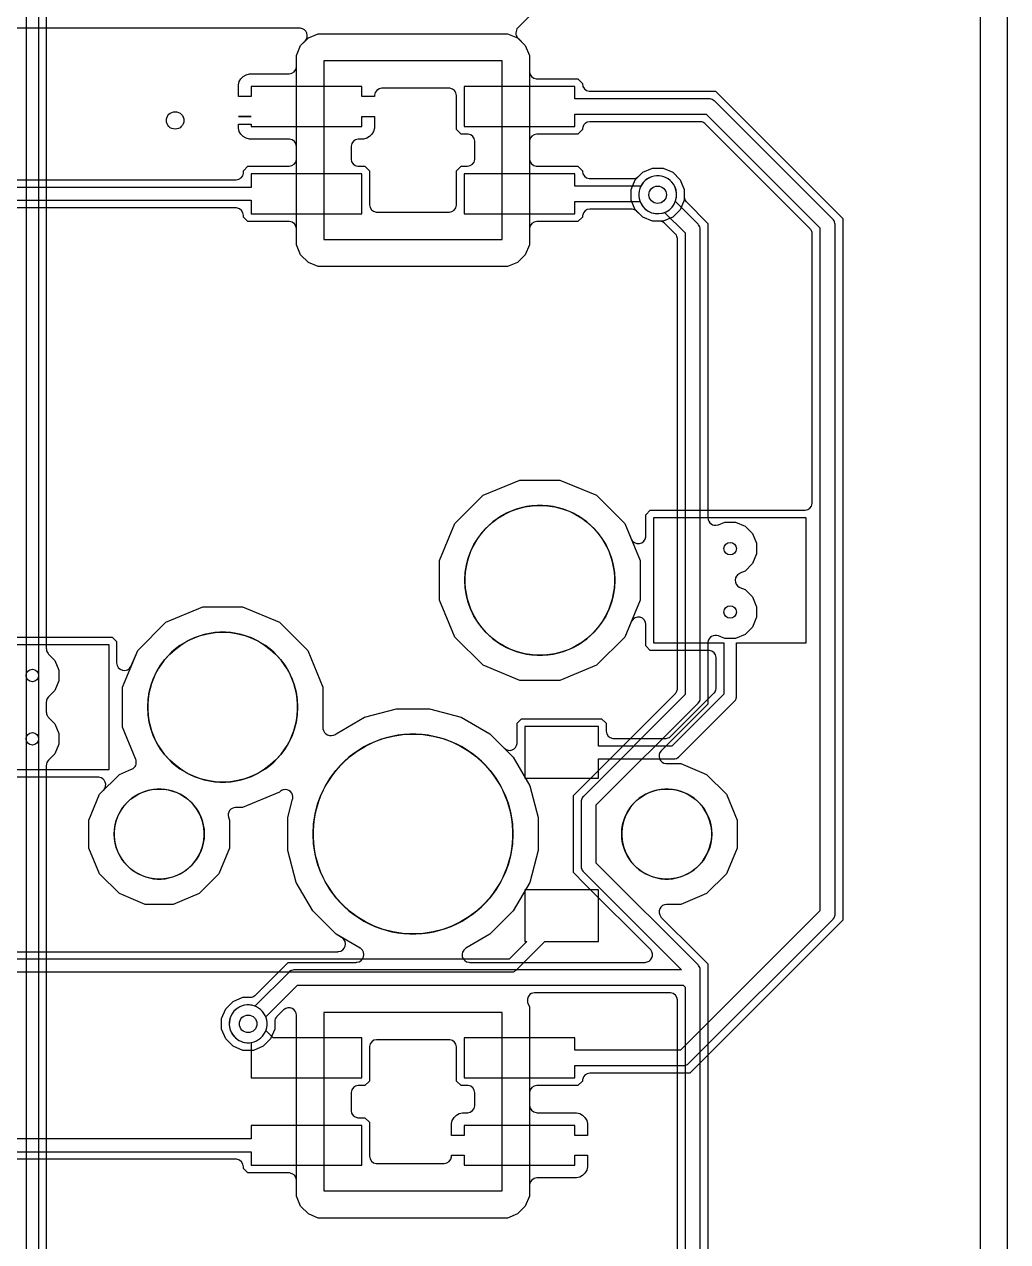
# Model space of a CAD drawing. Header units: millimetres. Extents: x 7.1 to 88.1, y 7.1 to 104.8.
# Drawn here: x 68.42 to 88.11, y 29.94 to 54.31 of the extents above; entities that cross this region are included whole.
import ezdxf

# ---------------------------------------------------------------- set-up
doc = ezdxf.new("R2010")
doc.units = ezdxf.units.MM

msp = doc.modelspace()

# ---------------------------------------------------------------- linework, layer by layer
at = {"layer": '16_copper'}
for points in [[(87.56, 10.384), (87.56, 88.438)], [(65.883, 50.79), (72.959, 50.79), (72.959, 50.517), (75.175, 50.517), (75.175, 51.317), (72.959, 51.317), (72.959, 51.044), (65.935, 51.044)], [(65.833, 31.74), (72.959, 31.74), (72.959, 31.467), (75.175, 31.467), (75.175, 32.267), (72.959, 32.267), (72.959, 31.994), (65.885, 31.994)]]:
    msp.add_lwpolyline(points, dxfattribs=at)
for points in [[(78.856, 54.799), (78.304, 54.248), (78.302, 54.245), (78.299, 54.242, 0.370187), (78.294, 54.044), (78.304, 54.032), (78.449, 53.887), (78.532, 53.687), (78.532, 53.372), (78.532, 53.368), (78.532, 53.364, 0.370187), (78.669, 53.22), (78.684, 53.22), (79.504, 53.22), (79.593, 53.13), (79.593, 53.124, 0.384459), (79.73, 52.973), (79.746, 52.972), (82.259, 52.972), (84.805, 50.426), (84.805, 36.374), (81.743, 33.312), (79.746, 33.312), (79.742, 33.312), (79.738, 33.312, 0.334692), (79.598, 33.194), (79.595, 33.183), (79.595, 33.179), (79.594, 33.176), (79.593, 33.16), (79.593, 33.154), (79.504, 33.065), (78.684, 33.065), (78.681, 33.064), (78.677, 33.065, 0.370187), (78.533, 32.928), (78.532, 32.912), (78.532, 32.674), (78.532, 32.67), (78.532, 32.666, 0.370187), (78.669, 32.522), (78.684, 32.521), (79.474, 32.521), (79.539, 32.504), (79.597, 32.47), (79.644, 32.423), (79.678, 32.365), (79.695, 32.301), (79.695, 32.067), (79.441, 32.067), (79.441, 32.267), (77.225, 32.267), (77.225, 32.067), (76.971, 32.067), (76.971, 32.301), (76.988, 32.365), (77.022, 32.423), (77.069, 32.47), (77.127, 32.504), (77.192, 32.521), (77.287, 32.521), (77.291, 32.522), (77.295, 32.521, 0.370187), (77.439, 32.658), (77.44, 32.674), (77.44, 32.912), (77.439, 32.916), (77.44, 32.92, 0.370187), (77.303, 33.064), (77.287, 33.065), (77.162, 33.065), (77.073, 33.154), (77.073, 33.83), (77.072, 33.833), (77.072, 33.837, 0.370187), (76.936, 33.981), (76.92, 33.982), (75.48, 33.982), (75.476, 33.982), (75.472, 33.982, 0.370187), (75.328, 33.845), (75.327, 33.83), (75.327, 33.154), (75.238, 33.065), (75.113, 33.065), (75.109, 33.064), (75.105, 33.065, 0.370187), (74.961, 32.928), (74.96, 32.912), (74.96, 32.572), (74.961, 32.568), (74.96, 32.564, 0.370187), (75.097, 32.42), (75.113, 32.42), (75.238, 32.42), (75.327, 32.33), (75.327, 31.655), (75.328, 31.651), (75.328, 31.647, 0.370187), (75.464, 31.503), (75.48, 31.502), (76.819, 31.502), (76.822, 31.503), (76.826, 31.503, 0.370187), (76.97, 31.639), (76.971, 31.655), (76.971, 31.667), (77.225, 31.667), (77.225, 31.467), (79.441, 31.467), (79.441, 31.667), (79.695, 31.667), (79.695, 31.434), (79.678, 31.369), (79.644, 31.311), (79.597, 31.264), (79.539, 31.23), (79.474, 31.213), (78.684, 31.213), (78.681, 31.213), (78.677, 31.213, 0.370187), (78.533, 31.076), (78.532, 31.061), (78.532, 30.848), (78.449, 30.647), (78.295, 30.493), (78.095, 30.41), (74.305, 30.41), (74.105, 30.493), (73.951, 30.647), (73.868, 30.848), (73.868, 31.162), (73.868, 31.165), (73.868, 31.167), (73.868, 31.168), (73.868, 31.17, 0.370187), (73.731, 31.314), (73.716, 31.315), (72.896, 31.315), (72.807, 31.404), (72.807, 31.435, 0.384459), (72.67, 31.587), (72.654, 31.588), (65.717, 31.588)], [(66.062, 51.197), (72.654, 51.197), (72.658, 51.197), (72.662, 51.197, 0.370187), (72.806, 51.333), (72.807, 51.349), (72.807, 51.38), (72.896, 51.47), (73.716, 51.47), (73.719, 51.47), (73.723, 51.47, 0.370187), (73.867, 51.606), (73.868, 51.622), (73.868, 51.861), (73.868, 51.865), (73.868, 51.868, 0.370187), (73.731, 52.012), (73.716, 52.013), (72.926, 52.013), (72.861, 52.03), (72.803, 52.064), (72.756, 52.111), (72.722, 52.169), (72.705, 52.234), (72.705, 52.311), (72.959, 52.311), (72.959, 52.267), (75.175, 52.267), (75.175, 52.467), (75.429, 52.467), (75.429, 52.234), (75.412, 52.169), (75.378, 52.111), (75.331, 52.064), (75.273, 52.03), (75.208, 52.013), (75.113, 52.013), (75.109, 52.013), (75.105, 52.013, 0.370187), (74.961, 51.876), (74.96, 51.861), (74.96, 51.622), (74.961, 51.618), (74.96, 51.614, 0.370187), (75.097, 51.47), (75.113, 51.47), (75.238, 51.47), (75.327, 51.38), (75.327, 50.705), (75.328, 50.701), (75.328, 50.697, 0.370187), (75.464, 50.553), (75.48, 50.552), (76.92, 50.552), (76.924, 50.553), (76.928, 50.553, 0.370187), (77.072, 50.689), (77.073, 50.705), (77.073, 51.38), (77.162, 51.47), (77.287, 51.47), (77.291, 51.47), (77.295, 51.47, 0.370187), (77.439, 51.606), (77.44, 51.622), (77.44, 51.962), (77.439, 51.966), (77.44, 51.97, 0.370187), (77.303, 52.114), (77.287, 52.115), (77.162, 52.115), (77.073, 52.204), (77.073, 52.88), (77.072, 52.883), (77.072, 52.887, 0.370187), (76.936, 53.031), (76.92, 53.032), (75.581, 53.032), (75.578, 53.032), (75.574, 53.032, 0.370187), (75.43, 52.895), (75.429, 52.88), (75.429, 52.867), (75.175, 52.867), (75.175, 53.067), (72.959, 53.067), (72.959, 52.867), (72.705, 52.867), (72.705, 53.101), (72.722, 53.165), (72.756, 53.223), (72.803, 53.27), (72.861, 53.304), (72.926, 53.321), (73.716, 53.321), (73.719, 53.322), (73.723, 53.321, 0.370187), (73.867, 53.458), (73.868, 53.474), (73.868, 53.687), (73.951, 53.887), (74.039, 53.975), (74.04, 53.977), (74.042, 53.978, 0.622974), (73.947, 54.235), (73.931, 54.236), (59.419, 54.236)], [(66.994, 42.042), (70.178, 42.042), (70.267, 41.953), (70.267, 41.529), (70.267, 41.528), (70.267, 41.527, 0.773611), (70.554, 41.456), (70.561, 41.471), (70.688, 41.777), (71.253, 42.342), (71.991, 42.648), (72.789, 42.648), (73.527, 42.342), (74.092, 41.777), (74.398, 41.039), (74.398, 40.213), (74.398, 40.211), (74.398, 40.209, 0.54334), (74.647, 40.095), (74.658, 40.105), (74.66, 40.107), (75.232, 40.437), (75.87, 40.608), (76.53, 40.608), (77.168, 40.437), (77.74, 40.107), (78.027, 39.82), (78.028, 39.819), (78.03, 39.817, 0.622974), (78.286, 39.912), (78.287, 39.928), (78.287, 40.317), (78.376, 40.406), (79.977, 40.406), (80.066, 40.317), (80.066, 40.167), (80.066, 40.163), (80.066, 40.159, 0.370187), (80.203, 40.015), (80.218, 40.014), (81.256, 40.014), (81.262, 40.015), (81.268, 40.015, 0.153128), (81.352, 40.049), (81.364, 40.059), (82.226, 40.921), (82.23, 40.926), (82.234, 40.929, 0.153125), (82.27, 41.013), (82.271, 41.029), (82.271, 41.625), (82.27, 41.629), (82.27, 41.633, 0.370187), (82.134, 41.777), (82.118, 41.778), (80.952, 41.778), (80.863, 41.867), (80.863, 42.291), (80.863, 42.292), (80.863, 42.293, 0.773611), (80.576, 42.364), (80.569, 42.349), (80.442, 42.043), (79.877, 41.478), (79.139, 41.172), (78.341, 41.172), (77.603, 41.478), (77.038, 42.043), (76.732, 42.781), (76.732, 43.579), (77.038, 44.317), (77.603, 44.882), (78.341, 45.188), (79.139, 45.188), (79.877, 44.882), (80.442, 44.317), (80.569, 44.011), (80.57, 44.01), (80.57, 44.009, 0.773607), (80.862, 44.053), (80.863, 44.069), (80.863, 44.493), (80.952, 44.582), (84.043, 44.582), (84.047, 44.583), (84.05, 44.583, 0.370187), (84.194, 44.719), (84.195, 44.735), (84.195, 50.111), (84.195, 50.116), (84.195, 50.122, 0.153128), (84.161, 50.207), (84.151, 50.218), (82.051, 52.318), (82.047, 52.321), (82.043, 52.326, 0.153125), (81.959, 52.362), (81.943, 52.362), (79.746, 52.362), (79.742, 52.362), (79.738, 52.362, 0.334692), (79.598, 52.244), (79.595, 52.233), (79.595, 52.229), (79.594, 52.226), (79.593, 52.21), (79.593, 52.204), (79.504, 52.115), (78.684, 52.115), (78.681, 52.114), (78.677, 52.115, 0.370187), (78.533, 51.978), (78.532, 51.962), (78.532, 51.622), (78.532, 51.618), (78.532, 51.614, 0.370187), (78.669, 51.47), (78.684, 51.47), (79.504, 51.47), (79.593, 51.38), (79.593, 51.374, 0.384459), (79.73, 51.223), (79.746, 51.222), (80.608, 51.222), (80.614, 51.223), (80.62, 51.222, 0.153128), (80.705, 51.256), (80.716, 51.267), (80.799, 51.35), (80.994, 51.431), (81.206, 51.431), (81.401, 51.35), (81.55, 51.201), (81.631, 51.006), (81.631, 50.794), (81.55, 50.599), (81.401, 50.45), (81.206, 50.369), (80.994, 50.369), (80.799, 50.45), (80.682, 50.568), (80.677, 50.571), (80.673, 50.576, 0.153125), (80.59, 50.612), (80.574, 50.612), (79.746, 50.612), (79.742, 50.612), (79.738, 50.612, 0.334692), (79.598, 50.494), (79.595, 50.483), (79.595, 50.479), (79.594, 50.476), (79.593, 50.46), (79.593, 50.454), (79.504, 50.365), (78.684, 50.365), (78.681, 50.364), (78.677, 50.365, 0.370187), (78.533, 50.228), (78.532, 50.212), (78.532, 49.898), (78.449, 49.697), (78.295, 49.543), (78.095, 49.46), (74.305, 49.46), (74.105, 49.543), (73.951, 49.697), (73.868, 49.898), (73.868, 50.212), (73.868, 50.215), (73.868, 50.217), (73.868, 50.218), (73.868, 50.22, 0.370187), (73.731, 50.364), (73.716, 50.365), (72.896, 50.365), (72.807, 50.454), (72.807, 50.485, 0.384459), (72.67, 50.637), (72.654, 50.638), (65.767, 50.638)], [(61.901, 35.744), (74.695, 35.744), (74.702, 35.745), (74.708, 35.745, 0.695635), (74.785, 36.02), (74.771, 36.029), (74.66, 36.093), (74.193, 36.56), (73.863, 37.132), (73.692, 37.77), (73.692, 38.43), (73.791, 38.799), (73.792, 38.805), (73.794, 38.811, 0.541065), (73.608, 38.986), (73.602, 38.985), (73.593, 38.982), (73.585, 38.979, 0.063321), (73.547, 38.957), (73.536, 38.946), (73.527, 38.938), (72.789, 38.632), (72.653, 38.632), (72.65, 38.632), (72.647, 38.632, 0.484486), (72.506, 38.439), (72.507, 38.436), (72.512, 38.421), (72.529, 38.38), (72.529, 37.82), (72.314, 37.302), (71.918, 36.906), (71.4, 36.691), (70.84, 36.691), (70.322, 36.906), (69.926, 37.302), (69.711, 37.82), (69.711, 38.38), (69.926, 38.898), (70.005, 38.977), (70.006, 38.978), (70.007, 38.979), (70.007, 38.98), (70.008, 38.98, 0.622974), (69.913, 39.237), (69.897, 39.238), (66.994, 39.238)], [(27.45, 35.338), (78.177, 35.338), (78.182, 35.339), (78.187, 35.338, 0.111436), (78.241, 35.355), (78.246, 35.36), (78.255, 35.365), (78.261, 35.371), (78.266, 35.375), (78.838, 35.947), (79.914, 35.947), (79.914, 36.983), (78.44, 36.983), (78.44, 35.947), (78.478, 35.947), (78.124, 35.592), (61.774, 35.592)]]:
    msp.add_lwpolyline(points, format="xyb", dxfattribs=at)
for points in [[(79.441, 53.067), (77.225, 53.067), (77.225, 52.267), (79.441, 52.267), (79.441, 52.515), (82.07, 52.515), (84.348, 50.237), (84.348, 36.563), (81.554, 33.77), (79.441, 33.77), (79.441, 34.017), (77.225, 34.017), (77.225, 33.217), (79.441, 33.217), (79.441, 33.465), (81.617, 33.465), (81.623, 33.465), (81.629, 33.465, 0.153128), (81.713, 33.499), (81.725, 33.509), (84.608, 36.392), (84.611, 36.397), (84.616, 36.401, 0.153125), (84.652, 36.484), (84.652, 36.5), (84.652, 50.3), (84.652, 50.306), (84.652, 50.311, 0.153128), (84.618, 50.396), (84.608, 50.408), (82.241, 52.775), (82.236, 52.779), (82.232, 52.783, 0.153125), (82.148, 52.819), (82.133, 52.82), (79.441, 52.82)], [(79.441, 50.765), (80.747, 50.765), (80.76, 50.732, 1), (81.44, 51.068), (81.415, 51.111, 0.57537), (80.761, 51.07), (79.441, 51.07), (79.441, 51.317), (77.225, 51.317), (77.225, 50.517), (79.441, 50.517)], [(79.914, 39.608), (81.435, 39.608), (81.44, 39.609), (81.446, 39.608, 0.111436), (81.499, 39.625), (81.505, 39.63), (81.513, 39.635), (81.52, 39.641), (81.525, 39.645), (82.64, 40.76), (82.643, 40.764), (82.647, 40.768, 0.11143), (82.673, 40.818), (82.674, 40.825), (82.676, 40.835), (82.676, 40.844), (82.677, 40.85), (82.677, 41.93), (84.073, 41.93), (84.073, 44.43), (81.015, 44.43), (81.015, 41.93), (82.423, 41.93), (82.423, 40.903), (81.382, 39.862), (79.914, 39.862), (79.914, 40.254), (78.44, 40.254), (78.44, 39.217), (79.914, 39.217)], [(75.175, 34.017), (73.398, 34.017), (73.253, 34.163), (73.259, 34.178, 1), (72.541, 34.422), (72.528, 34.374, 0.493144), (72.925, 33.922), (72.959, 33.926), (72.959, 33.217), (75.175, 33.217)]]:
    msp.add_lwpolyline(points, format="xyb", close=True, dxfattribs=at)
for points in [[(72.959, 52.464), (72.705, 52.464), (72.705, 52.467), (72.959, 52.467)], [(70.115, 41.89), (67.057, 41.89), (67.057, 39.39), (70.115, 39.39)]]:
    msp.add_lwpolyline(points, close=True, dxfattribs=at)
at = {"layer": '1_copper'}
msp.add_lwpolyline([(87.56, 10.384), (87.56, 88.438)], dxfattribs=at)
for points in [[(68.453, 84.18), (68.453, 20.955), (68.456, 20.927, 0.785533), (68.703, 20.923), (68.707, 20.955), (68.707, 84.127)], [(68.859, 58.52), (68.859, 41.81), (68.86, 41.805), (68.86, 41.799, 0.153128), (68.894, 41.714), (68.904, 41.702), (69.03, 41.576), (69.111, 41.381), (69.111, 41.169), (69.03, 40.974), (68.904, 40.848), (68.9, 40.843), (68.896, 40.839, 0.153125), (68.86, 40.755), (68.859, 40.74), (68.859, 40.54), (68.86, 40.535), (68.86, 40.529, 0.153128), (68.894, 40.444), (68.904, 40.432), (69.03, 40.306), (69.111, 40.111), (69.111, 39.899), (69.03, 39.704), (68.904, 39.578), (68.9, 39.573), (68.896, 39.569, 0.153125), (68.86, 39.485), (68.859, 39.47), (68.859, 22.76)], [(81.495, 29.009), (81.495, 34.769), (81.495, 34.773), (81.495, 34.777, 0.370187), (81.358, 34.921), (81.343, 34.922), (78.642, 34.922), (78.639, 34.922), (78.636, 34.922, 0.490285), (78.496, 34.726), (78.501, 34.711), (78.532, 34.637), (78.532, 30.848), (78.449, 30.647), (78.295, 30.493), (78.095, 30.41), (74.305, 30.41), (74.105, 30.493), (73.951, 30.647), (73.868, 30.848), (73.868, 34.469), (73.868, 34.471), (73.868, 34.473, 0.622978), (73.619, 34.587), (73.608, 34.577), (73.475, 34.444), (73.472, 34.44), (73.467, 34.436, 0.153125), (73.431, 34.352), (73.431, 34.336), (73.431, 34.194), (73.35, 33.999), (73.201, 33.85), (73.006, 33.769), (72.794, 33.769), (72.599, 33.85), (72.45, 33.999), (72.369, 34.194), (72.369, 34.406), (72.45, 34.601), (72.599, 34.75), (72.794, 34.831), (72.936, 34.831), (72.942, 34.831), (72.948, 34.831, 0.153128), (73.033, 34.865), (73.044, 34.875), (73.7, 35.531), (75.064, 35.531), (75.071, 35.532), (75.077, 35.532, 0.695637), (75.153, 35.807), (75.14, 35.816), (74.66, 36.093), (74.193, 36.56), (73.863, 37.132), (73.692, 37.77), (73.692, 38.43), (73.791, 38.799), (73.792, 38.805), (73.794, 38.811, 0.541105), (73.608, 38.986), (73.602, 38.985), (73.593, 38.982), (73.585, 38.979, 0.063309), (73.547, 38.957), (73.536, 38.946), (73.527, 38.938), (72.789, 38.632), (72.653, 38.632), (72.65, 38.632), (72.647, 38.632, 0.484479), (72.506, 38.439), (72.507, 38.436), (72.512, 38.421), (72.529, 38.38), (72.529, 37.82), (72.314, 37.302), (71.918, 36.906), (71.4, 36.691), (70.84, 36.691), (70.322, 36.906), (69.926, 37.302), (69.711, 37.82), (69.711, 38.38), (69.926, 38.898), (70.322, 39.294), (70.567, 39.396), (70.57, 39.398), (70.574, 39.399, 0.370187), (70.655, 39.58), (70.649, 39.595), (70.382, 40.241), (70.382, 41.039), (70.688, 41.777), (71.253, 42.342), (71.991, 42.648), (72.789, 42.648), (73.527, 42.342), (74.092, 41.777), (74.398, 41.039), (74.398, 40.213), (74.398, 40.211), (74.398, 40.209, 0.54334), (74.647, 40.095), (74.658, 40.105), (74.66, 40.107), (75.232, 40.437), (75.87, 40.608), (76.53, 40.608), (77.168, 40.437), (77.74, 40.107), (78.207, 39.64), (78.537, 39.068), (78.708, 38.43), (78.708, 37.77), (78.537, 37.132), (78.207, 36.56), (77.74, 36.093), (77.26, 35.816), (77.254, 35.812), (77.249, 35.809, 0.695633), (77.32, 35.532), (77.336, 35.531), (80.842, 35.531), (80.844, 35.532), (80.846, 35.531, 0.622974), (80.96, 35.78), (80.949, 35.792), (79.637, 37.104), (79.637, 37.104), (79.414, 37.327), (79.414, 38.873), (81.451, 40.909), (81.454, 40.914), (81.458, 40.918, 0.153125), (81.494, 41.002), (81.495, 41.017), (81.495, 50.011), (81.495, 50.016), (81.495, 50.022, 0.153128), (81.461, 50.107), (81.451, 50.118), (81.244, 50.325), (81.24, 50.328), (81.236, 50.333, 0.153125), (81.152, 50.369), (81.136, 50.369), (80.994, 50.369), (80.799, 50.45), (80.65, 50.599), (80.569, 50.794), (80.569, 51.006), (80.65, 51.201), (80.799, 51.35), (80.994, 51.431), (81.206, 51.431), (81.401, 51.35), (81.55, 51.201), (81.631, 51.006), (81.631, 50.864), (81.631, 50.858), (81.631, 50.852, 0.153128), (81.665, 50.767), (81.675, 50.756), (82.105, 50.326), (82.105, 44.434), (82.105, 44.431), (82.105, 44.428, 0.490285), (82.301, 44.288), (82.316, 44.293), (82.444, 44.346), (82.656, 44.346), (82.851, 44.265), (83, 44.116), (83.081, 43.921), (83.081, 43.709), (83, 43.514), (82.851, 43.365), (82.746, 43.321), (82.744, 43.32), (82.742, 43.319, 0.622975), (82.731, 43.046), (82.746, 43.039), (82.851, 42.995), (83, 42.846), (83.081, 42.651), (83.081, 42.439), (83, 42.244), (82.851, 42.095), (82.656, 42.014), (82.444, 42.014), (82.316, 42.067), (82.313, 42.068), (82.31, 42.069, 0.490278), (82.106, 41.942), (82.105, 41.926), (82.105, 40.702), (81.882, 40.478), (81.172, 39.769), (81.171, 39.767), (81.169, 39.766, 0.622974), (81.264, 39.51), (81.28, 39.509), (81.56, 39.509), (82.078, 39.294), (82.474, 38.898), (82.689, 38.38), (82.689, 37.82), (82.474, 37.302), (82.078, 36.906), (81.56, 36.691), (81.28, 36.691), (81.278, 36.691), (81.276, 36.691, 0.622974), (81.162, 36.443), (81.172, 36.431), (81.882, 35.722), (81.882, 35.722), (82.105, 35.498), (82.105, 29.009)], [(81.952, 28.846), (81.952, 35.372), (81.952, 35.378), (81.952, 35.384, 0.153128), (81.918, 35.468), (81.908, 35.48), (79.871, 37.516), (79.871, 38.684), (81.908, 40.72), (81.911, 40.725), (81.916, 40.728, 0.153125), (81.952, 40.812), (81.952, 40.828), (81.952, 50.2), (81.952, 50.206), (81.952, 50.211, 0.153128), (81.918, 50.296), (81.908, 50.308), (81.453, 50.763), (81.459, 50.778, 1), (80.741, 51.022), (80.728, 50.974, 0.577349), (81.222, 50.541), (81.237, 50.547), (81.648, 50.137), (81.648, 40.891), (79.611, 38.854), (79.607, 38.85), (79.603, 38.846, 0.153125), (79.567, 38.762), (79.566, 38.747), (79.566, 37.453), (79.567, 37.448), (79.567, 37.442, 0.153128), (79.601, 37.357), (79.611, 37.346), (81.578, 35.379), (73.827, 35.379), (73.821, 35.378), (73.815, 35.379, 0.153128), (73.73, 35.345), (73.719, 35.334), (73.037, 34.653), (73.022, 34.659, 1), (72.778, 33.941), (72.826, 33.928, 0.577349), (73.259, 34.422), (73.253, 34.437), (73.89, 35.074), (81.61, 35.074), (81.648, 35.037), (81.648, 28.846)]]:
    msp.add_lwpolyline(points, format="xyb", dxfattribs=at)
for points in [[(74.305, 49.46), (74.105, 49.543), (73.951, 49.697), (73.868, 49.898), (73.868, 53.687), (73.951, 53.887), (74.105, 54.041), (74.305, 54.124), (78.095, 54.124), (78.295, 54.041), (78.449, 53.887), (78.532, 53.687), (78.532, 49.898), (78.449, 49.697), (78.295, 49.543), (78.095, 49.46)], [(78.341, 41.172), (77.603, 41.478), (77.038, 42.043), (76.732, 42.781), (76.732, 43.579), (77.038, 44.317), (77.603, 44.882), (78.341, 45.188), (79.139, 45.188), (79.877, 44.882), (80.442, 44.317), (80.748, 43.579), (80.748, 42.781), (80.442, 42.043), (79.877, 41.478), (79.139, 41.172)]]:
    msp.add_lwpolyline(points, close=True, dxfattribs=at)
at = {"layer": 'drills_NPTH'}
for centre, radius in [((78.74, 43.18), 1.5), ((72.39, 40.64), 1.5), ((76.2, 38.1), 2), ((71.12, 38.1), 0.901), ((81.28, 38.1), 0.901)]:
    msp.add_circle(centre, radius, dxfattribs=at)
at = {"layer": 'drills_PTH'}
for centre in [(82.55, 43.815), (82.55, 42.545), (68.58, 41.275), (68.58, 40.005)]:
    msp.add_circle(centre, 0.125, dxfattribs=at)
at = {"layer": 'drills_via_1_16'}
for centre in [(71.438, 52.388), (81.1, 50.9), (72.9, 34.3)]:
    msp.add_circle(centre, 0.175, dxfattribs=at)
at = {"layer": 'holes'}
for points in [[(74.414, 50.006), (77.986, 50.006), (77.986, 53.578), (74.414, 53.578), (74.414, 50.006)], [(77.24, 43.126), (77.248, 43.02), (77.263, 42.913), (77.286, 42.809), (77.316, 42.706), (77.353, 42.606), (77.398, 42.508), (77.449, 42.414), (77.507, 42.324), (77.571, 42.238), (77.641, 42.157), (77.717, 42.081), (77.798, 42.011), (77.884, 41.947), (77.974, 41.889), (78.068, 41.838), (78.166, 41.793), (78.266, 41.756), (78.369, 41.726), (78.474, 41.703), (78.58, 41.688), (78.686, 41.68), (78.794, 41.68), (78.9, 41.688), (79.007, 41.703), (79.111, 41.726), (79.214, 41.756), (79.314, 41.793), (79.412, 41.838), (79.506, 41.889), (79.596, 41.947), (79.682, 42.011), (79.763, 42.081), (79.839, 42.157), (79.909, 42.238), (79.973, 42.324), (80.031, 42.414), (80.082, 42.508), (80.127, 42.606), (80.164, 42.706), (80.194, 42.809), (80.217, 42.913), (80.232, 43.02), (80.24, 43.126), (80.24, 43.234), (80.232, 43.34), (80.217, 43.447), (80.194, 43.551), (80.164, 43.654), (80.127, 43.754), (80.082, 43.852), (80.031, 43.946), (79.973, 44.036), (79.909, 44.122), (79.839, 44.203), (79.763, 44.279), (79.682, 44.349), (79.596, 44.413), (79.506, 44.471), (79.412, 44.522), (79.314, 44.567), (79.214, 44.604), (79.111, 44.634), (79.007, 44.657), (78.9, 44.672), (78.794, 44.68), (78.686, 44.68), (78.58, 44.672), (78.474, 44.657), (78.369, 44.634), (78.266, 44.604), (78.166, 44.567), (78.068, 44.522), (77.974, 44.471), (77.884, 44.413), (77.798, 44.349), (77.717, 44.279), (77.641, 44.203), (77.571, 44.122), (77.507, 44.036), (77.449, 43.946), (77.398, 43.852), (77.353, 43.754), (77.316, 43.654), (77.286, 43.551), (77.263, 43.447), (77.248, 43.34), (77.24, 43.234), (77.24, 43.126)], [(70.89, 40.586), (70.898, 40.48), (70.913, 40.373), (70.936, 40.269), (70.966, 40.166), (71.003, 40.066), (71.048, 39.968), (71.099, 39.874), (71.157, 39.784), (71.221, 39.698), (71.291, 39.617), (71.367, 39.541), (71.448, 39.471), (71.534, 39.407), (71.624, 39.349), (71.718, 39.298), (71.816, 39.253), (71.916, 39.216), (72.019, 39.186), (72.124, 39.163), (72.23, 39.148), (72.336, 39.14), (72.444, 39.14), (72.55, 39.148), (72.657, 39.163), (72.761, 39.186), (72.864, 39.216), (72.964, 39.253), (73.062, 39.298), (73.156, 39.349), (73.246, 39.407), (73.332, 39.471), (73.413, 39.541), (73.489, 39.617), (73.559, 39.698), (73.623, 39.784), (73.681, 39.874), (73.732, 39.968), (73.777, 40.066), (73.814, 40.166), (73.844, 40.269), (73.867, 40.373), (73.882, 40.48), (73.89, 40.586), (73.89, 40.694), (73.882, 40.8), (73.867, 40.907), (73.844, 41.011), (73.814, 41.114), (73.777, 41.214), (73.732, 41.312), (73.681, 41.406), (73.623, 41.496), (73.559, 41.582), (73.489, 41.663), (73.413, 41.739), (73.332, 41.809), (73.246, 41.873), (73.156, 41.931), (73.062, 41.982), (72.964, 42.027), (72.864, 42.064), (72.761, 42.094), (72.657, 42.117), (72.55, 42.132), (72.444, 42.14), (72.336, 42.14), (72.23, 42.132), (72.124, 42.117), (72.019, 42.094), (71.916, 42.064), (71.816, 42.027), (71.718, 41.982), (71.624, 41.931), (71.534, 41.873), (71.448, 41.809), (71.367, 41.739), (71.291, 41.663), (71.221, 41.582), (71.157, 41.496), (71.099, 41.406), (71.048, 41.312), (71.003, 41.214), (70.966, 41.114), (70.936, 41.011), (70.913, 40.907), (70.898, 40.8), (70.89, 40.694), (70.89, 40.586)], [(74.2, 38.04), (74.207, 37.919), (74.222, 37.799), (74.244, 37.68), (74.273, 37.563), (74.309, 37.447), (74.351, 37.334), (74.401, 37.224), (74.457, 37.117), (74.52, 37.014), (74.588, 36.914), (74.663, 36.819), (74.743, 36.729), (74.829, 36.643), (74.919, 36.563), (75.014, 36.488), (75.114, 36.42), (75.217, 36.357), (75.324, 36.301), (75.434, 36.251), (75.547, 36.209), (75.663, 36.173), (75.78, 36.144), (75.899, 36.122), (76.019, 36.107), (76.14, 36.1), (76.26, 36.1), (76.381, 36.107), (76.501, 36.122), (76.62, 36.144), (76.737, 36.173), (76.853, 36.209), (76.966, 36.251), (77.076, 36.301), (77.183, 36.357), (77.286, 36.42), (77.386, 36.488), (77.481, 36.563), (77.571, 36.643), (77.657, 36.729), (77.737, 36.819), (77.812, 36.914), (77.88, 37.014), (77.943, 37.117), (77.999, 37.224), (78.049, 37.334), (78.091, 37.447), (78.127, 37.563), (78.156, 37.68), (78.178, 37.799), (78.193, 37.919), (78.2, 38.04), (78.2, 38.16), (78.193, 38.281), (78.178, 38.401), (78.156, 38.52), (78.127, 38.637), (78.091, 38.753), (78.049, 38.866), (77.999, 38.976), (77.943, 39.083), (77.88, 39.186), (77.812, 39.286), (77.737, 39.381), (77.657, 39.471), (77.571, 39.557), (77.481, 39.637), (77.386, 39.712), (77.286, 39.78), (77.183, 39.843), (77.076, 39.899), (76.966, 39.949), (76.853, 39.991), (76.737, 40.027), (76.62, 40.056), (76.501, 40.078), (76.381, 40.093), (76.26, 40.1), (76.14, 40.1), (76.019, 40.093), (75.899, 40.078), (75.78, 40.056), (75.663, 40.027), (75.547, 39.991), (75.434, 39.949), (75.324, 39.899), (75.217, 39.843), (75.114, 39.78), (75.014, 39.712), (74.919, 39.637), (74.829, 39.557), (74.743, 39.471), (74.663, 39.381), (74.588, 39.286), (74.52, 39.186), (74.457, 39.083), (74.401, 38.976), (74.351, 38.866), (74.309, 38.753), (74.273, 38.637), (74.244, 38.52), (74.222, 38.401), (74.207, 38.281), (74.2, 38.16), (74.2, 38.04)], [(70.219, 38.061), (70.226, 37.982), (70.24, 37.905), (70.26, 37.829), (70.287, 37.755), (70.32, 37.684), (70.36, 37.616), (70.405, 37.551), (70.455, 37.491), (70.511, 37.435), (70.571, 37.385), (70.636, 37.34), (70.704, 37.3), (70.775, 37.267), (70.849, 37.24), (70.925, 37.22), (71.002, 37.206), (71.081, 37.199), (71.159, 37.199), (71.238, 37.206), (71.315, 37.22), (71.391, 37.24), (71.465, 37.267), (71.536, 37.3), (71.604, 37.34), (71.669, 37.385), (71.729, 37.435), (71.785, 37.491), (71.835, 37.551), (71.88, 37.616), (71.92, 37.684), (71.953, 37.755), (71.98, 37.829), (72, 37.905), (72.014, 37.982), (72.021, 38.061), (72.021, 38.139), (72.014, 38.218), (72, 38.295), (71.98, 38.371), (71.953, 38.445), (71.92, 38.516), (71.88, 38.584), (71.835, 38.649), (71.785, 38.709), (71.729, 38.765), (71.669, 38.815), (71.604, 38.86), (71.536, 38.9), (71.465, 38.933), (71.391, 38.96), (71.315, 38.98), (71.238, 38.994), (71.159, 39.001), (71.081, 39.001), (71.002, 38.994), (70.925, 38.98), (70.849, 38.96), (70.775, 38.933), (70.704, 38.9), (70.636, 38.86), (70.571, 38.815), (70.511, 38.765), (70.455, 38.709), (70.405, 38.649), (70.36, 38.584), (70.32, 38.516), (70.287, 38.445), (70.26, 38.371), (70.24, 38.295), (70.226, 38.218), (70.219, 38.139), (70.219, 38.061)], [(80.379, 38.061), (80.386, 37.982), (80.4, 37.905), (80.42, 37.829), (80.447, 37.755), (80.48, 37.684), (80.52, 37.616), (80.565, 37.551), (80.615, 37.491), (80.671, 37.435), (80.731, 37.385), (80.796, 37.34), (80.864, 37.3), (80.935, 37.267), (81.009, 37.24), (81.085, 37.22), (81.162, 37.206), (81.241, 37.199), (81.319, 37.199), (81.398, 37.206), (81.475, 37.22), (81.551, 37.24), (81.625, 37.267), (81.696, 37.3), (81.764, 37.34), (81.829, 37.385), (81.889, 37.435), (81.945, 37.491), (81.995, 37.551), (82.04, 37.616), (82.08, 37.684), (82.113, 37.755), (82.14, 37.829), (82.16, 37.905), (82.174, 37.982), (82.181, 38.061), (82.181, 38.139), (82.174, 38.218), (82.16, 38.295), (82.14, 38.371), (82.113, 38.445), (82.08, 38.516), (82.04, 38.584), (81.995, 38.649), (81.945, 38.709), (81.889, 38.765), (81.829, 38.815), (81.764, 38.86), (81.696, 38.9), (81.625, 38.933), (81.551, 38.96), (81.475, 38.98), (81.398, 38.994), (81.319, 39.001), (81.241, 39.001), (81.162, 38.994), (81.085, 38.98), (81.009, 38.96), (80.935, 38.933), (80.864, 38.9), (80.796, 38.86), (80.731, 38.815), (80.671, 38.765), (80.615, 38.709), (80.565, 38.649), (80.52, 38.584), (80.48, 38.516), (80.447, 38.445), (80.42, 38.371), (80.4, 38.295), (80.386, 38.218), (80.379, 38.139), (80.379, 38.061)], [(74.414, 30.956), (77.986, 30.956), (77.986, 34.528), (74.414, 34.528), (74.414, 30.956)]]:
    msp.add_lwpolyline(points, close=True, dxfattribs=at)
at = {"layer": 'outline'}
msp.add_lwpolyline([(9.525, 7.144), (85.725, 7.144), (85.933, 7.153), (86.139, 7.18), (86.341, 7.225), (86.539, 7.287), (86.731, 7.367), (86.916, 7.463), (87.091, 7.574), (87.256, 7.701), (87.409, 7.841), (87.549, 7.994), (87.676, 8.159), (87.787, 8.334), (87.883, 8.519), (87.963, 8.711), (88.025, 8.909), (88.07, 9.112), (88.097, 9.317), (88.106, 9.525), (88.106, 102.394)], dxfattribs=at)

doc.saveas('drawing.dxf')
